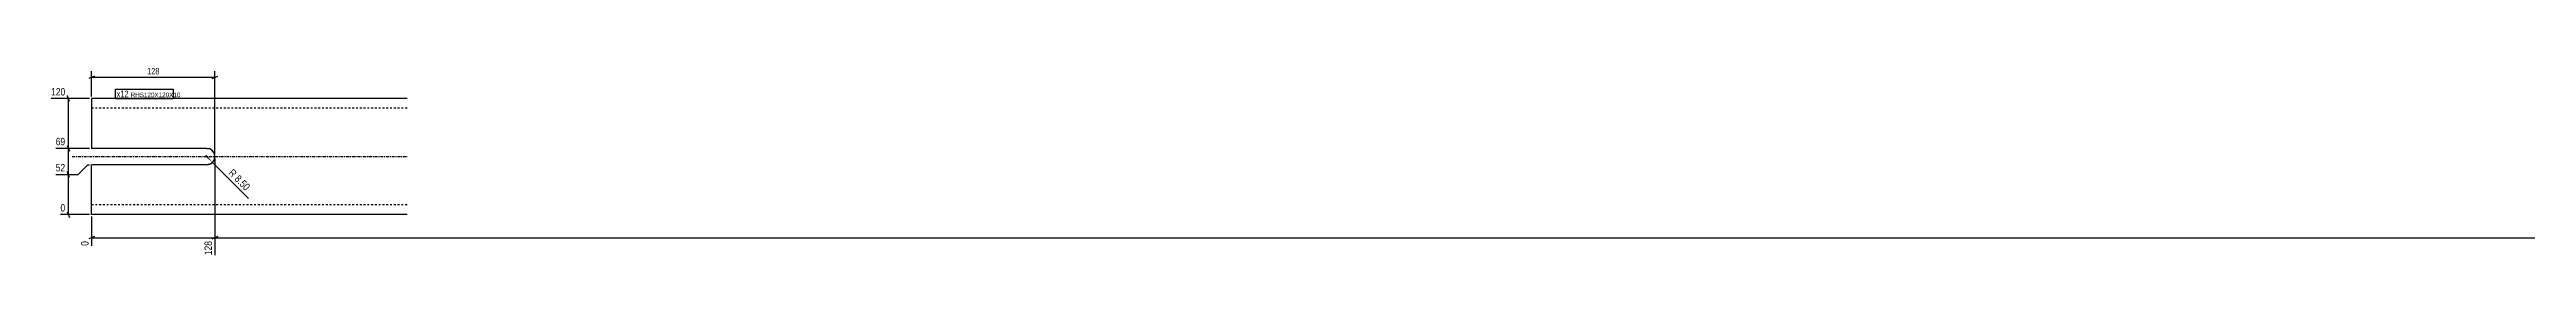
# Model space of a CAD drawing. Header units: millimetres. Extents: x 6 to 16170, y 4 to 206.
# Drawn here: x 11030 to 13600, y 9 to 206 of the extents above; entities that cross this region are included whole.
import ezdxf

# ---------------------------------------------------------------- set-up
doc = ezdxf.new("R2010")
doc.units = ezdxf.units.MM
doc.linetypes.add('DXK_LINE_DOT2', pattern=[3.9198, 1.9599, -1.9599])
doc.linetypes.add('DXK_LINE_DOT3', pattern=[5.9187, 2.979, -0.9799, 0.9799, -0.9799])
for name, color, linetype in [('MÅLSÆTNING', 7, 'Continuous'), ('STÅL', 7, 'Continuous'), ('TEKST', 7, 'Continuous')]:
    doc.layers.add(name, color=color, linetype=linetype)
doc.styles.add('Arial Narrow', font='ARIALN.TTF', dxfattribs={"height": 0.2})

msp = doc.modelspace()

# ---------------------------------------------------------------- hatches: boundary and pattern name
at = {"layer": 'MÅLSÆTNING', "linetype": 'Continuous'}
msp.add_hatch(color=7, dxfattribs=at).paths.add_polyline_path([(11193.2, 114.7), (11199.6, 106.9), (11191.8, 113.3)])

# ---------------------------------------------------------------- linework, layer by layer
at = {"layer": 'MÅLSÆTNING', "color": 7, "linetype": 'Continuous'}
for p, q in [((11077.1, 196.2), (11071.1, 193.8)), ((11074.1, 174.9), (11074.1, 201.4)), ((11074.1, 195), (11202.1, 195)), ((11199.1, 193.8), (11205.1, 196.2)), ((11202.1, 114.9), (11202.1, 201.4)), ((11072.1, 172.9), (11032.1, 172.9)), ((11051.3, 169.9), (11048.9, 175.9)), ((11050.1, 121.4), (11050.1, 172.9)), ((11072.1, 121.4), (11036.9, 121.4)), ((11072.1, 121.4), (11036.9, 121.4)), ((11048.9, 124.4), (11051.3, 118.4)), ((11048.9, 124.4), (11051.3, 118.4)), ((11050.1, 94.4), (11050.1, 121.4)), ((11060.1, 94.4), (11070.1, 104.4)), ((11060.1, 94.4), (11070.1, 104.4)), ((11070.1, 104.4), (11072.1, 104.4)), ((11070.1, 104.4), (11072.1, 104.4)), ((11199.6, 106.9), (11236.8, 69.7)), ((11202.1, 110.9), (11202.1, 10.9)), ((11036.9, 94.4), (11060.1, 94.4)), ((11036.9, 94.4), (11060.1, 94.4)), ((11051.3, 91.4), (11048.9, 97.4)), ((11051.3, 91.4), (11048.9, 97.4)), ((11050.1, 52.9), (11050.1, 94.4)), ((11072.1, 52.9), (11041.8, 52.9)), ((11048.9, 55.9), (11051.3, 49.9)), ((11077.1, 30.1), (11071.1, 27.7)), ((11074.1, 50.9), (11074.1, 20.6)), ((11074.1, 28.9), (11202.1, 28.9)), ((11199.1, 27.7), (11205.1, 30.1))]:
    msp.add_line(p, q, dxfattribs=at)
msp.add_arc((11193.6, 112.9), 8.5, 270, 0, dxfattribs=at)
at = {"layer": 'STÅL', "color": 2, "linetype": 'Continuous'}
for p, q in [((11074.1, 172.9), (11074.1, 121.4)), ((11401.4, 172.9), (11074.1, 172.9)), ((11193.6, 121.4), (11074.1, 121.4)), ((11193.6, 104.4), (11074.1, 104.4)), ((11074.1, 65.2), (11074.1, 104.4)), ((11196.8, 120.8), (11193.6, 121.4)), ((11193.6, 104.4), (11196.8, 105)), ((11074.1, 52.9), (11074.1, 65.2)), ((11401.4, 52.9), (11074.1, 52.9))]:
    msp.add_line(p, q, dxfattribs=at)
at = {"layer": 'STÅL', "color": 7, "linetype": 'DXK_LINE_DOT2'}
for p, q in [((11401.4, 162.9), (11074.1, 162.9)), ((11193.6, 121.4), (11196.8, 120.8)), ((11196.8, 105), (11193.6, 104.4)), ((11401.4, 62.9), (11074.1, 62.9))]:
    msp.add_line(p, q, dxfattribs=at)
at = {"layer": 'STÅL', "color": 7, "linetype": 'DXK_LINE_DOT3'}
msp.add_line((11054.1, 112.9), (11401.4, 112.9), dxfattribs=at)
at = {"layer": 'STÅL', "color": 2, "linetype": 'Continuous'}
msp.add_arc((11193.6, 112.9), 8.5, 292.5, 67.5, dxfattribs=at)
at = {"layer": 'STÅL', "color": 7, "linetype": 'DXK_LINE_DOT2'}
msp.add_arc((11193.6, 112.9), 8.5, 292.5, 67.5, dxfattribs=at)

# ---------------------------------------------------------------- next in the draw order: wipeouts: each hides what was drawn before it
at = {"color": 0}
for points, layer in [([(11145.9, 196.5), (11145.9, 206.3), (11130.3, 206.3), (11130.3, 196.5)], 'MÅLSÆTNING'), ([(11112.5, 174.3), (11112.5, 181.3), (11100.1, 181.3), (11100.1, 174.3)], 'TEKST')]:
    msp.add_wipeout(points, dxfattribs=at).dxf.layer = layer
at = {"color": 0, "linetype": 'Continuous'}
for points in [[(11048.3, 174.5), (11048.3, 185.7), (11030.5, 185.7), (11030.5, 174.5)], [(11048.3, 123), (11048.3, 134.2), (11035.3, 134.2), (11035.3, 123)], [(11048.3, 96), (11048.3, 107.2), (11035.3, 107.2), (11035.3, 96)], [(11048.3, 54.5), (11048.3, 65.7), (11040.2, 65.7), (11040.2, 54.5)], [(11072.5, 27.1), (11061.3, 27.1), (11061.3, 19), (11072.5, 19)], [(11200.5, 27.1), (11189.3, 27.1), (11189.3, 9.3), (11200.5, 9.3)]]:
    msp.add_wipeout(points, dxfattribs=at).dxf.layer = 'MÅLSÆTNING'

# ---------------------------------------------------------------- next in the draw order: linework, layer by layer
at = {"layer": 'MÅLSÆTNING', "color": 7, "linetype": 'Continuous'}
for p, q in [((11202.1, 110.9), (11202.1, 10.9)), ((11205.1, 30.1), (11199.1, 27.7)), ((11202.1, 28.9), (15996.1, 28.9))]:
    msp.add_line(p, q, dxfattribs=at)

# ---------------------------------------------------------------- next in the draw order: texts
at = {"layer": 'MÅLSÆTNING', "color": 3, "linetype": 'Continuous', "style": 'Arial Narrow'}
for s, p in [('120', (11032.1, 176.1)), ('69', (11036.9, 124.6)), ('52', (11036.9, 97.6)), ('0', (11041.8, 56.1))]:
    msp.add_text(s, height=7.64, dxfattribs=at).set_placement(p)
at = {"layer": 'MÅLSÆTNING', "color": 3, "style": 'Arial Narrow'}
msp.add_text('128', height=6.68, dxfattribs=at).set_placement((11131.7, 197.9))
at = {"layer": 'MÅLSÆTNING', "color": 3, "linetype": 'Continuous', "style": 'Arial Narrow'}
for s, p in [('0', (11070.9, 20.6)), ('128', (11198.9, 10.9))]:
    msp.add_text(s, height=7.64, rotation=90.0002, dxfattribs=at).set_placement(p)

# ---------------------------------------------------------------- next in the draw order: wipeouts: each hides what was drawn before it
at = {"color": 0}
msp.add_wipeout([(11112.5, 174.3), (11112.5, 181.3), (11100.1, 181.3), (11100.1, 174.3)], dxfattribs=at).dxf.layer = 'TEKST'

# ---------------------------------------------------------------- next in the draw order: linework, layer by layer
at = {"layer": 'TEKST', "color": 7, "linetype": 'Continuous'}
msp.add_line((11098.9, 173.1), (11098.9, 182.5), dxfattribs=at)

# ---------------------------------------------------------------- next in the draw order: wipeouts: each hides what was drawn before it
at = {"color": 0}
for points, layer in [([(11233.8, 74.8), (11241.8, 82.7), (11221.2, 103.2), (11213.3, 95.3)], 'MÅLSÆTNING'), ([(11157.8, 174.3), (11157.8, 179.3), (11114.6, 179.3), (11114.6, 174.3)], 'TEKST')]:
    msp.add_wipeout(points, dxfattribs=at).dxf.layer = layer

# ---------------------------------------------------------------- next in the draw order: texts
at = {"layer": 'MÅLSÆTNING', "color": 3, "style": 'Arial Narrow'}
msp.add_text('R 8.50', height=7.64, rotation=-45.0001, dxfattribs=at).set_placement((11215.6, 95.3))

# ---------------------------------------------------------------- next in the draw order: wipeouts: each hides what was drawn before it
at = {"color": 0}
msp.add_wipeout([(11157.8, 174.3), (11157.8, 179.3), (11114.6, 179.3), (11114.6, 174.3)], dxfattribs=at).dxf.layer = 'TEKST'

# ---------------------------------------------------------------- next in the draw order: linework, layer by layer
at = {"layer": 'TEKST', "color": 7, "linetype": 'Continuous'}
for p, q in [((11098.9, 182.5), (11159, 182.5)), ((11159, 173.1), (11159, 182.5)), ((11098.9, 173.1), (11159, 173.1))]:
    msp.add_line(p, q, dxfattribs=at)

# ---------------------------------------------------------------- next in the draw order: texts
at = {"layer": 'TEKST', "color": 3, "style": 'Arial Narrow'}
for s, height, p in [('x12', 6.68, (11100.1, 174.3)), ('RHS120X120X10', 4.772, (11114.6, 174.3))]:
    msp.add_text(s, height=height, dxfattribs=at).set_placement(p)

doc.saveas('drawing.dxf')
